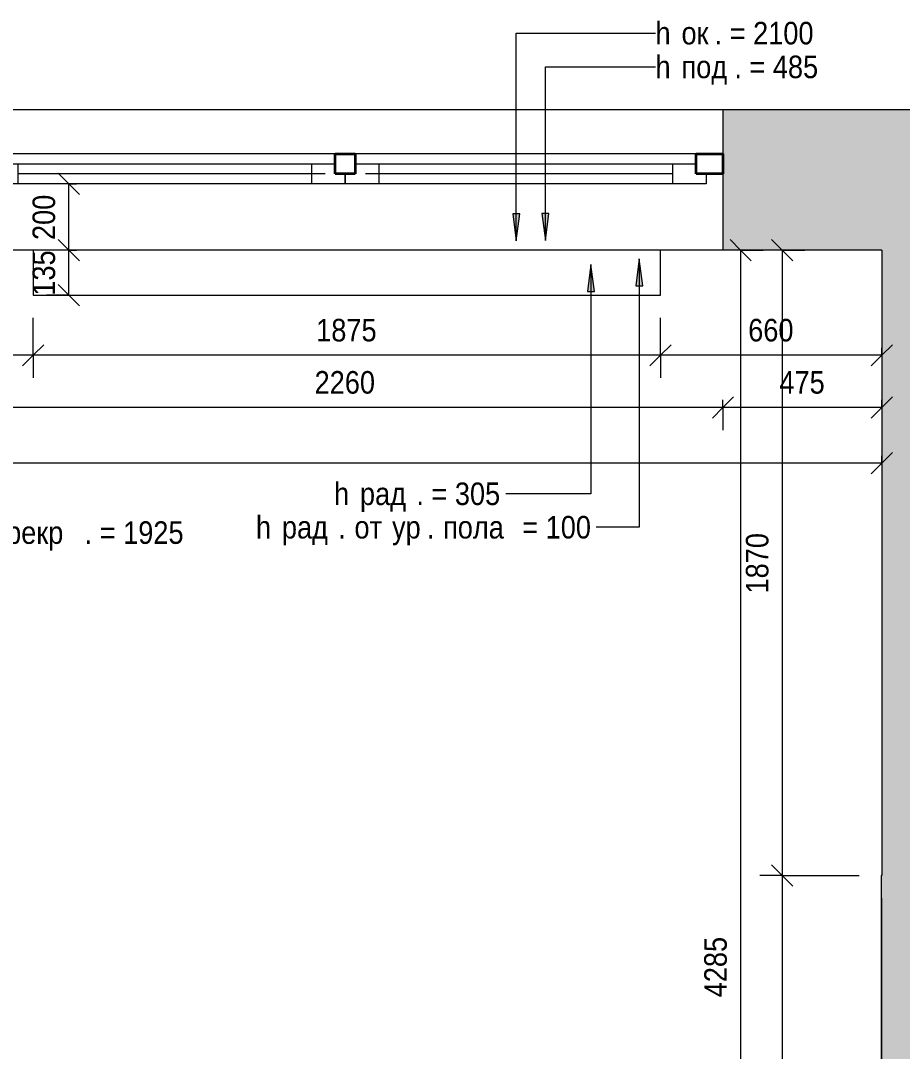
# Model space of a CAD drawing. Header units: millimetres. Extents: x 13896 to 30347, y -17371 to -9261.
# Drawn here: x 19724 to 22362, y -12343 to -9261 of the extents above; entities that cross this region are included whole.
import ezdxf

# ---------------------------------------------------------------- set-up
doc = ezdxf.new("R2010")
doc.units = ezdxf.units.MM
for name, color, linetype, lineweight in [('_ Окна', 7, 'Continuous', 35), ('Аннотация', 7, 'Continuous', 9), ('Окна', 7, 'Continuous', 20), ('Размеры', 7, 'Continuous', 9), ('Размеры-45', 7, 'Continuous', 9), ('Стены внутренние', 7, 'Continuous', 20)]:
    doc.layers.add(name, color=color, linetype=linetype, lineweight=lineweight)
doc.layers.add('Линии', color=94, linetype='Continuous', lineweight=9, true_color=0x00a600)
doc.styles.add('Century Gothic', font='GOTHIC.TTF', dxfattribs={"width": 0.9, "height": 67.5})
doc.dimstyles.new('GOT_1_5_округ_до_5', dxfattribs={"dimscale": 304.8, "dimtxt": 70.481358, "dimasz": 0.20876, "dimexe": 0.221457, "dimexo": 0.221457, "dimgap": 0.073819, "dimtad": 1, "dimdec": 0, "dimrnd": 5, "dimdsep": 46, "dimtxsty": 'Century Gothic', "dimblk1": 'OBLIQUE', "dimblk2": 'OBLIQUE', "dimsah": 1, "dimcen": 0.09, "dimazin": 0, "dimtfac": 1, "dimtdec": 4, "dimtix": 1, "dimtmove": 0, "dimatfit": 3, "dimfxl": 1, "dimtvp": 1, "dimtolj": 1, "dimtzin": 0, "dimarcsym": 2})
doc.dimstyles.new('GOT_1_5_округ_до_5_1', dxfattribs={"dimscale": 304.8, "dimtxt": 70.481358, "dimasz": 0.20876, "dimexe": 0.221457, "dimexo": 0.221457, "dimgap": 0.073819, "dimtad": 1, "dimdec": 0, "dimrnd": 5, "dimdsep": 46, "dimtxsty": 'Century Gothic', "dimblk1": 'OBLIQUE', "dimblk2": 'OBLIQUE', "dimsah": 1, "dimcen": 0.09, "dimazin": 0, "dimtfac": 1, "dimtdec": 4, "dimtix": 1, "dimtmove": 2, "dimatfit": 3, "dimfxl": 1, "dimtvp": 1, "dimtolj": 1, "dimtzin": 0, "dimarcsym": 2})

# ---------------------------------------------------------------- blocks, each defined once
blk = doc.blocks.new('Anschlag - Anschlag 2-6141227-02_Обмерочный план')
at = {"layer": '_ Окна', "lineweight": 9}
for p, q in [((-1080, 12.2), (-980, 12.2)), ((-1080, -17.8), (-1080, 12.2)), ((-980, 12.2), (-980, -47.8)), ((-100, 12.2), (0, 12.2)), ((-100, -47.8), (-100, 12.2)), ((0, 12.2), (100, 12.2)), ((0, -17.8), (0, 12.2)), ((0, 12.2), (0, -17.8)), ((100, 12.2), (100, -47.8)), ((980, 12.2), (1080, 12.2)), ((980, -47.8), (980, 12.2)), ((1080, 12.2), (1080, -17.8)), ((-1050, -17.8), (-1080, -17.8)), ((-1050, -47.8), (-1050, -17.8)), ((-30, -17.8), (-30, -47.8)), ((0, -17.8), (-30, -17.8)), ((30, -17.8), (0, -17.8)), ((30, -47.8), (30, -17.8)), ((1050, -17.8), (1050, -47.8)), ((1080, -17.8), (1050, -17.8)), ((-980, -47.8), (-1050, -47.8)), ((-30, -47.8), (-100, -47.8)), ((100, -47.8), (30, -47.8)), ((1050, -47.8), (980, -47.8))]:
    blk.add_line(p, q, dxfattribs=at)
at = {"layer": '_ Окна'}
for p, q in [((-1130, -77.8), (-1130, -17.8)), ((-1130, -17.8), (-1050, -17.8)), ((-1050, -17.8), (-1050, -77.8)), ((-30, -17.8), (30, -17.8)), ((-30, -77.8), (-30, -17.8)), ((30, -17.8), (30, -77.8)), ((1050, -77.8), (1050, -17.8)), ((1050, -17.8), (1130, -17.8)), ((1130, -17.8), (1130, -77.8)), ((-1050, -77.8), (-1130, -77.8)), ((30, -77.8), (-30, -77.8)), ((1130, -77.8), (1050, -77.8))]:
    blk.add_line(p, q, dxfattribs=at)
at = {"layer": 'Окна', "lineweight": 9}
for p, q in [((-980, 12.2), (-100, 12.2)), ((100, 12.2), (980, 12.2)), ((-100, -47.8), (-980, -47.8)), ((980, -47.8), (100, -47.8))]:
    blk.add_line(p, q, dxfattribs=at)
at = {"layer": 'Окна'}
for p, q in [((-980, -17.8), (-60, -17.8)), ((60, -17.8), (980, -17.8)), ((-1050, -77.8), (-30, -77.8)), ((30, -77.8), (1050, -77.8))]:
    blk.add_line(p, q, dxfattribs=at)
blk = doc.blocks.new('DIMBLOCK79-02_Обмерочный план')
at = {"layer": 'Размеры-45', "lineweight": 18}
for p, q in [((15237.8, -10584.5), (15269.6, -10552.6)), ((22300.8, -10584.5), (22332.6, -10552.6)), ((15237.8, -10584.5), (15206, -10616.3)), ((22300.8, -10584.5), (22269, -10616.3))]:
    blk.add_line(p, q, dxfattribs=at)
at = {"layer": 'Размеры-45'}
for p, q in [((15237.8, -10584.5), (15237.8, -10562)), ((22300.8, -10584.5), (22300.8, -10562)), ((22300.8, -10584.5), (15237.8, -10584.5)), ((15237.8, -10584.5), (15237.8, -10652)), ((22300.8, -10584.5), (22300.8, -10652))]:
    blk.add_line(p, q, dxfattribs=at)
at = {"layer": 'Размеры-45', "color": 0, "insert": (18677.6, -10475.4), "char_height": 67.5, "width": 220.17, "attachment_point": 1, "line_spacing_factor": 0.984502, "style": 'Century Gothic'}
blk.add_mtext('7065', dxfattribs=at)
blk = doc.blocks.new('_Oblique')
at = {"color": 0, "linetype": 'ByBlock', "lineweight": -2}
blk.add_line((-0.5, -0.5), (0.5, 0.5), dxfattribs=at)
blk = doc.blocks.new('DIMBLOCK103-02_Обмерочный план')
at = {"layer": 'Размеры-45', "lineweight": 18}
for p, q in [((22003, -9947.1), (21971.2, -9915.3)), ((22003, -9947.1), (22034.8, -9979)), ((22003, -11817.1), (21971.2, -11785.3)), ((22003, -11817.1), (22034.8, -11849))]:
    blk.add_line(p, q, dxfattribs=at)
at = {"layer": 'Размеры-45'}
for p, q in [((22003, -9947.1), (21980.5, -9947.1)), ((22003, -9947.1), (22003, -11817.1)), ((22003, -9947.1), (22070.5, -9947.1)), ((22003, -11817.1), (21935.5, -11817.1)), ((22003, -11817.1), (22233.3, -11817.1))]:
    blk.add_line(p, q, dxfattribs=at)
at = {"layer": 'Размеры-45', "color": 0, "insert": (21894, -10973.9), "char_height": 67.5, "width": 220.17, "attachment_point": 1, "rotation": 90, "line_spacing_factor": 0.984502, "style": 'Century Gothic'}
blk.add_mtext('1870', dxfattribs=at)
blk = doc.blocks.new('DIMBLOCK104-02_Обмерочный план')
at = {"layer": 'Размеры-45', "lineweight": 18}
for p, q in [((22003, -11817.1), (21971.2, -11785.3)), ((22003, -11817.1), (22034.8, -11849)), ((22003, -14040.1), (21971.2, -14008.3)), ((22003, -14040.1), (22034.8, -14072))]:
    blk.add_line(p, q, dxfattribs=at)
at = {"layer": 'Размеры-45'}
for p, q in [((22003, -11817.1), (21935.5, -11817.1)), ((22003, -11817.1), (22003, -14040.1)), ((22003, -11817.1), (22233.3, -11817.1)), ((22003, -14040.1), (21935.5, -14040.1)), ((22003, -14040.1), (22233.5, -14040.1))]:
    blk.add_line(p, q, dxfattribs=at)
at = {"layer": 'Размеры-45', "color": 0, "insert": (21894, -13020.4), "char_height": 67.5, "width": 220.17, "attachment_point": 1, "rotation": 90, "line_spacing_factor": 0.984502, "style": 'Century Gothic'}
blk.add_mtext('2225', dxfattribs=at)
blk = doc.blocks.new('DIMBLOCK106-02_Обмерочный план')
at = {"layer": 'Размеры-45', "lineweight": 18}
for p, q in [((21878.4, -9947.1), (21846.6, -9915.3)), ((21878.4, -9947.1), (21910.2, -9979)), ((21878.4, -14232.1), (21846.6, -14200.3)), ((21878.4, -14232.1), (21910.2, -14264))]:
    blk.add_line(p, q, dxfattribs=at)
at = {"layer": 'Размеры-45'}
for p, q in [((21878.4, -9947.1), (21855.9, -9947.1)), ((21878.4, -9947.1), (21878.4, -14232.1)), ((21878.4, -9947.1), (21945.9, -9947.1)), ((21878.4, -14232.1), (21855.9, -14232.1)), ((21878.4, -14232.1), (21945.9, -14232.1))]:
    blk.add_line(p, q, dxfattribs=at)
at = {"layer": 'Размеры-45', "color": 0, "insert": (21769.4, -12181.4), "char_height": 67.5, "width": 220.17, "attachment_point": 1, "rotation": 90, "line_spacing_factor": 0.984502, "style": 'Century Gothic'}
blk.add_mtext('4285', dxfattribs=at)
blk = doc.blocks.new('DIMBLOCK110-02_Обмерочный план')
at = {"layer": 'Размеры-45', "lineweight": 18}
for p, q in [((21825.6, -10417.8), (21857.4, -10386)), ((22300.8, -10417.8), (22332.6, -10386)), ((21825.6, -10417.8), (21793.8, -10449.6)), ((22300.8, -10417.8), (22269, -10449.6))]:
    blk.add_line(p, q, dxfattribs=at)
at = {"layer": 'Размеры-45'}
for p, q in [((21825.6, -10417.8), (21825.6, -10395.3)), ((22300.8, -10417.8), (21825.6, -10417.8)), ((21825.6, -10417.8), (21825.6, -10485.3)), ((22300.8, -10417.8), (22300.8, -10395.3)), ((22300.8, -10417.8), (22300.8, -10485.3))]:
    blk.add_line(p, q, dxfattribs=at)
at = {"layer": 'Размеры-45', "color": 0, "insert": (21994.4, -10308.8), "char_height": 67.5, "width": 165.128, "attachment_point": 1, "line_spacing_factor": 0.984502, "style": 'Century Gothic'}
blk.add_mtext('475', dxfattribs=at)
blk = doc.blocks.new('DIMBLOCK111-02_Обмерочный план')
at = {"layer": 'Размеры-45', "lineweight": 18}
for p, q in [((19565.6, -10417.8), (19597.4, -10386)), ((21825.6, -10417.8), (21857.4, -10386)), ((19565.6, -10417.8), (19533.8, -10449.6)), ((21825.6, -10417.8), (21793.8, -10449.6))]:
    blk.add_line(p, q, dxfattribs=at)
at = {"layer": 'Размеры-45'}
for p, q in [((19565.6, -10417.8), (19565.6, -10395.3)), ((21825.6, -10417.8), (19565.6, -10417.8)), ((19565.6, -10417.8), (19565.6, -10485.3)), ((21825.6, -10417.8), (21825.6, -10395.3)), ((21825.6, -10417.8), (21825.6, -10485.3))]:
    blk.add_line(p, q, dxfattribs=at)
at = {"layer": 'Размеры-45', "color": 0, "insert": (20603.8, -10308.8), "char_height": 67.5, "width": 220.17, "attachment_point": 1, "line_spacing_factor": 0.984502, "style": 'Century Gothic'}
blk.add_mtext('2260', dxfattribs=at)
blk = doc.blocks.new('DIMBLOCK113-02_Обмерочный план')
at = {"layer": 'Размеры-45'}
for p, q in [((21638.8, -10261.7), (21638.8, -10149.6)), ((22300.8, -10261.7), (21638.8, -10261.7)), ((21638.8, -10261.7), (21638.8, -10329.2)), ((22300.8, -10261.7), (22300.8, -10239.2)), ((22300.8, -10261.7), (22300.8, -10329.2))]:
    blk.add_line(p, q, dxfattribs=at)
at = {"layer": 'Размеры-45', "lineweight": 18}
for p, q in [((21638.8, -10261.7), (21670.6, -10229.9)), ((22300.8, -10261.7), (22332.6, -10229.9)), ((21638.8, -10261.7), (21607, -10293.5)), ((22300.8, -10261.7), (22269, -10293.5))]:
    blk.add_line(p, q, dxfattribs=at)
at = {"layer": 'Размеры-45', "color": 0, "insert": (21901, -10152.7), "char_height": 67.5, "width": 165.128, "attachment_point": 1, "line_spacing_factor": 0.984502, "style": 'Century Gothic'}
blk.add_mtext('660', dxfattribs=at)
blk = doc.blocks.new('DIMBLOCK114-02_Обмерочный план')
at = {"layer": 'Размеры-45'}
for p, q in [((19761.8, -10261.7), (19761.8, -10149.6)), ((21638.8, -10261.7), (21638.8, -10149.6)), ((21638.8, -10261.7), (19761.8, -10261.7)), ((19761.8, -10261.7), (19761.8, -10329.2)), ((21638.8, -10261.7), (21638.8, -10329.2))]:
    blk.add_line(p, q, dxfattribs=at)
at = {"layer": 'Размеры-45', "lineweight": 18}
for p, q in [((19761.8, -10261.7), (19793.6, -10229.9)), ((21638.8, -10261.7), (21670.6, -10229.9)), ((19761.8, -10261.7), (19730, -10293.5)), ((21638.8, -10261.7), (21607, -10293.5))]:
    blk.add_line(p, q, dxfattribs=at)
at = {"layer": 'Размеры-45', "color": 0, "insert": (20608.6, -10152.7), "char_height": 67.5, "width": 220.17, "attachment_point": 1, "line_spacing_factor": 0.984502, "style": 'Century Gothic'}
blk.add_mtext('1875', dxfattribs=at)
blk = doc.blocks.new('DIMBLOCK115-02_Обмерочный план')
at = {"layer": 'Размеры-45'}
for p, q in [((18081.8, -10261.7), (18081.8, -10169.6)), ((19761.8, -10261.7), (19761.8, -10149.6)), ((19761.8, -10261.7), (18081.8, -10261.7)), ((18081.8, -10261.7), (18081.8, -10329.2)), ((19761.8, -10261.7), (19761.8, -10329.2))]:
    blk.add_line(p, q, dxfattribs=at)
at = {"layer": 'Размеры-45', "lineweight": 18}
for p, q in [((18081.8, -10261.7), (18113.6, -10229.9)), ((19761.8, -10261.7), (19793.6, -10229.9)), ((18081.8, -10261.7), (18050, -10293.5)), ((19761.8, -10261.7), (19730, -10293.5))]:
    blk.add_line(p, q, dxfattribs=at)
at = {"layer": 'Размеры-45', "color": 0, "insert": (18879.6, -10152.7), "char_height": 67.5, "width": 220.17, "attachment_point": 1, "line_spacing_factor": 0.984502, "style": 'Century Gothic'}
blk.add_mtext('1680', dxfattribs=at)
blk = doc.blocks.new('DIMBLOCK143-02_Обмерочный план')
at = {"layer": 'Размеры-45', "lineweight": 18}
for p, q in [((19868.9, -9947.1), (19837.1, -9915.3)), ((19868.9, -9947.1), (19900.7, -9979)), ((19868.9, -10082.1), (19837.1, -10050.3)), ((19868.9, -10082.1), (19900.7, -10114))]:
    blk.add_line(p, q, dxfattribs=at)
at = {"layer": 'Размеры-45'}
for p, q in [((19868.9, -9947.1), (19801.4, -9947.1)), ((19868.9, -10082.1), (19868.9, -9947.1)), ((19868.9, -9947.1), (19891.4, -9947.1)), ((19868.9, -10082.1), (19801.4, -10082.1)), ((19868.9, -10082.1), (19891.4, -10082.1))]:
    blk.add_line(p, q, dxfattribs=at)
at = {"layer": 'Размеры-45', "color": 0, "insert": (19759.9, -10083.4), "char_height": 67.5, "width": 165.128, "attachment_point": 1, "rotation": 90, "line_spacing_factor": 0.984502, "style": 'Century Gothic'}
blk.add_mtext('135', dxfattribs=at)
blk = doc.blocks.new('DIMBLOCK144-02_Обмерочный план')
at = {"layer": 'Размеры-45', "lineweight": 18}
for p, q in [((19868.9, -9749.3), (19837.1, -9717.5)), ((19868.9, -9749.3), (19900.7, -9781.1)), ((19868.9, -9947.1), (19837.1, -9915.3)), ((19868.9, -9947.1), (19900.7, -9979))]:
    blk.add_line(p, q, dxfattribs=at)
at = {"layer": 'Размеры-45'}
for p, q in [((19868.9, -9749.3), (19801.4, -9749.3)), ((19868.9, -9947.1), (19868.9, -9749.3)), ((19868.9, -9749.3), (19891.4, -9749.3)), ((19868.9, -9947.1), (19801.4, -9947.1)), ((19868.9, -9947.1), (19891.4, -9947.1))]:
    blk.add_line(p, q, dxfattribs=at)
at = {"layer": 'Размеры-45', "color": 0, "insert": (19759.9, -9917), "char_height": 67.5, "width": 165.128, "attachment_point": 1, "rotation": 90, "line_spacing_factor": 0.984502, "style": 'Century Gothic'}
blk.add_mtext('200', dxfattribs=at)
blk = doc.blocks.new('DIMBLOCK157-02_Обмерочный план')
at = {"layer": 'Размеры-45'}
for p, q in [((22300.8, -12988.6), (22300.8, -11884.6)), ((16577.8, -12988.6), (16577.8, -12921.1)), ((22300.8, -12988.6), (16577.8, -12988.6)), ((16577.8, -12988.6), (16577.8, -13023.6)), ((22300.8, -12988.6), (22300.8, -13056.1))]:
    blk.add_line(p, q, dxfattribs=at)
at = {"layer": 'Размеры-45', "lineweight": 18}
for p, q in [((16577.8, -12988.6), (16609.6, -12956.7)), ((22300.8, -12988.6), (22332.6, -12956.7)), ((16577.8, -12988.6), (16546, -13020.4)), ((22300.8, -12988.6), (22269, -13020.4))]:
    blk.add_line(p, q, dxfattribs=at)
at = {"layer": 'Размеры-45', "color": 0, "insert": (19347.6, -12879.5), "char_height": 67.5, "width": 220.17, "attachment_point": 1, "line_spacing_factor": 0.984502, "style": 'Century Gothic'}
blk.add_mtext('5725', dxfattribs=at)

msp = doc.modelspace()

# ---------------------------------------------------------------- hatches: boundary and pattern name
at = {"layer": 'Аннотация'}
for points in [[(21207.3, -9919.2), (21217.9, -9838.2), (21196.6, -9838.2)], [(21294.4, -9918.8), (21305, -9837.8), (21283.7, -9837.8)], [(21575.3, -9973.1), (21564.6, -10054.1), (21586, -10054.1)], [(21430.7, -9990.2), (21420, -10071.2), (21441.4, -10071.2)]]:
    msp.add_hatch(color=256, dxfattribs=at).paths.add_polyline_path(points)
at = {"layer": 'Стены внутренние', "true_color": 0xc0c0c0}
h = msp.add_hatch(color=9, dxfattribs=at)
h.paths.add_polyline_path([(26491.8, -9947.1), (26491.8, -9527.1), (25768.8, -9527.1), (25768.8, -9947.1), (26451.1, -9947.1)])
h.paths.add_polyline_path([(23079.8, -9947.1), (23079.8, -9527.1), (21825.6, -9527.1), (21825.6, -9947.1), (22423.8, -9947.1)])
h.paths.add_polyline_path([(19565.6, -9947.1), (19565.6, -9527.1), (18411.8, -9527.1), (18411.8, -9947.1)])
for points in [[(22423.8, -11817.1), (22423.8, -9947.1), (22300.8, -9947.1), (22300.8, -11817.1)], [(22598.8, -13042.1), (22598.8, -11817.1), (22298.8, -11817.1), (22298.8, -12989.6), (22424.8, -12989.6), (22424.8, -13042.1)]]:
    msp.add_hatch(color=9, dxfattribs=at).paths.add_polyline_path(points)

# ---------------------------------------------------------------- linework, layer by layer
at = {"layer": 'Аннотация'}
for p, q in [((21207.3, -9298.2), (21623.8, -9298.2)), ((21207.3, -9919.2), (21207.3, -9298.2)), ((21294.4, -9399.3), (21623.8, -9399.3)), ((21294.4, -9918.8), (21294.4, -9399.3)), ((21217.9, -9838.2), (21196.6, -9838.2)), ((21196.6, -9838.2), (21207.3, -9919.2)), ((21207.3, -9919.2), (21217.9, -9838.2)), ((21305, -9837.8), (21283.7, -9837.8)), ((21283.7, -9837.8), (21294.4, -9918.8)), ((21294.4, -9918.8), (21305, -9837.8)), ((21575.3, -9973.1), (21564.6, -10054.1)), ((21586, -10054.1), (21575.3, -9973.1)), ((21575.3, -9973.1), (21575.3, -10775.7)), ((21430.7, -9990.2), (21420, -10071.2)), ((21441.4, -10071.2), (21430.7, -9990.2)), ((21430.7, -9990.2), (21430.7, -10675.7)), ((21420, -10071.2), (21441.4, -10071.2)), ((21564.6, -10054.1), (21586, -10054.1)), ((21179, -10675.7), (21176.2, -10675.7)), ((21430.7, -10675.7), (21179, -10675.7)), ((21496.6, -10775.7), (21446.3, -10775.7)), ((21575.3, -10775.7), (21496.6, -10775.7))]:
    msp.add_line(p, q, dxfattribs=at)
at = {"layer": 'Линии', "color": 7, "lineweight": 20}
for p, q in [((19761.8, -9947.1), (19761.8, -10082.1)), ((21638.8, -10082.1), (21638.8, -9947.1)), ((19761.8, -10082.1), (21638.8, -10082.1))]:
    msp.add_line(p, q, dxfattribs=at)
at = {"layer": 'Стены внутренние'}
for p, q in [((18411.8, -9527.1), (26491.8, -9527.1)), ((21825.6, -9527.1), (21825.6, -9659.3)), ((21825.6, -9719.3), (21825.6, -9947.1)), ((22300.8, -9947.1), (18411.8, -9947.1)), ((22300.8, -9947.1), (22300.8, -11817.1)), ((22300.8, -11817.1), (22298.8, -11817.1)), ((22298.8, -11817.1), (22298.8, -12989.6))]:
    msp.add_line(p, q, dxfattribs=at)

# ---------------------------------------------------------------- block references
at = {"layer": 'Окна', "rotation": 180}
msp.add_blockref('Anschlag - Anschlag 2-6141227-02_Обмерочный план', (20695.6, -9737.1), dxfattribs=at)

# ---------------------------------------------------------------- texts
at = {"layer": 'Аннотация', "char_height": 67.5, "attachment_point": 1, "style": 'Century Gothic'}
for s, insert, width in [('h ', (21623.8, -9264.5), 94.158), ('. = 2100', (21800.6, -9264.5), 383.126), ('ок', (21701.5, -9264.5), 120.133), ('h ', (21623.8, -9365.5), 94.158), ('. = 485', (21859.6, -9365.5), 324.683), ('под', (21701.5, -9365.5), 191.563), ('h ', (20661.8, -10642), 94.158), ('рад', (20739.5, -10642), 204.551), ('. = 305', (20908.3, -10642), 324.683), ('. = 1925', (19915.9, -10758), 383.126), ('h ', (20428.3, -10742), 94.158), ('рад', (20506, -10742), 204.551), ('от', (20723, -10742), 107.146), ('\\fCentury Gothic|b0|i0|c204|p34|;\\W.9; ', (20811.4, -10742), 29.222), ('ур', (20835.5, -10742), 126.627), ('пола', (20988.2, -10742), 259.747), (' = 100', (21202.5, -10742), 295.462), ('перекр', (19591.8, -10758), 392.867), ('. ', (20674.8, -10742), 58.443), ('. ', (20940, -10742), 58.443)]:
    msp.add_mtext(s, dxfattribs=dict(at, insert=insert, width=width))

# ---------------------------------------------------------------- dimensions: what is measured, and where the dimension line sits
at = {"layer": 'Размеры'}
for base, p1, p2, angle, override, picture, middle in [((19868.9, -9749.3), (19823.9, -9947.1), (19823.9, -9749.3), 90, {"dimpost": '<>', "dimfxl": 197.848282}, 'DIMBLOCK144-02_Обмерочный план', (19811, -9848.2)), ((19868.9, -9947.1), (19823.9, -10082.1), (19823.9, -9947.1), 90, {"dimpost": '<>', "dimfxl": 135}, 'DIMBLOCK143-02_Обмерочный план', (19811, -10014.6)), ((21878.4, -14232.1), (21923.4, -9947.1), (21923.4, -14232.1), 90, {"dimpost": '<>', "dimfxl": 4285}, 'DIMBLOCK106-02_Обмерочный план', (21820.4, -12089.6)), ((22003, -11817.1), (22048, -9947.1), (22300.8, -11817.1), 90, {"dimpost": '<>', "dimfxl": 1887.012571}, 'DIMBLOCK103-02_Обмерочный план', (21945.1, -10882.1)), ((19761.8, -10261.7), (21638.8, -10082.1), (19761.8, -10082.1), 0, {"dimpost": '<>', "dimfxl": 1877}, 'DIMBLOCK114-02_Обмерочный план', (20700.3, -10203.7)), ((19565.6, -10417.8), (21825.6, -10462.8), (19565.6, -10462.8), 0, {"dimpost": '<>', "dimfxl": 2260}, 'DIMBLOCK111-02_Обмерочный план', (20695.6, -10359.8)), ((15237.8, -10584.5), (22300.8, -10629.5), (15237.8, -10629.5), 0, {"dimpost": '<>', "dimfxl": 7063}, 'DIMBLOCK79-02_Обмерочный план', (18769.3, -10526.5)), ((22003, -14040.1), (22300.8, -11817.1), (22301, -14040.1), 90, {"dimpost": '<>', "dimfxl": 2223.000012}, 'DIMBLOCK104-02_Обмерочный план', (21945.1, -12928.6)), ((16577.8, -12988.6), (22300.8, -11817.1), (16577.8, -13091.1), 0, {"dimpost": '<>', "dimfxl": 5863.08835}, 'DIMBLOCK157-02_Обмерочный план', (19439.3, -12930.6))]:
    dim = msp.add_linear_dim(base=base, p1=p1, p2=p2, angle=angle, dimstyle='GOT_1_5_округ_до_5', override=override, dxfattribs=at)
    dim.commit()
    dim.dimension.update_dxf_attribs({"geometry": picture, "text_midpoint": middle})
dim = msp.add_linear_dim(base=(18081.8, -10261.7), p1=(19761.8, -10082.1), p2=(18081.8, -10102.1), angle=0, dimstyle='GOT_1_5_округ_до_5_1', override={"dimpost": '<>', "dimfxl": 1680.119043}, dxfattribs=at)
dim.commit()
dim.dimension.update_dxf_attribs({"geometry": 'DIMBLOCK115-02_Обмерочный план', "text_midpoint": (18989.7, -10197.7), "dimtype": 160})
for base, p1, p2, override, picture, middle in [((21638.8, -10261.7), (22300.8, -10306.7), (21638.8, -10082.1), {"dimpost": '<>', "dimfxl": 699.045012}, 'DIMBLOCK113-02_Обмерочный план', (21969.8, -10203.7)), ((21825.6, -10417.8), (22300.8, -10462.8), (21825.6, -10462.8), {"dimpost": '<>', "dimfxl": 475.235804}, 'DIMBLOCK110-02_Обмерочный план', (22063.2, -10359.8))]:
    dim = msp.add_linear_dim(base=base, p1=p1, p2=p2, dimstyle='GOT_1_5_округ_до_5', override=override, dxfattribs=at)
    dim.commit()
    dim.dimension.update_dxf_attribs({"geometry": picture, "text_midpoint": middle})

doc.saveas('drawing.dxf')
